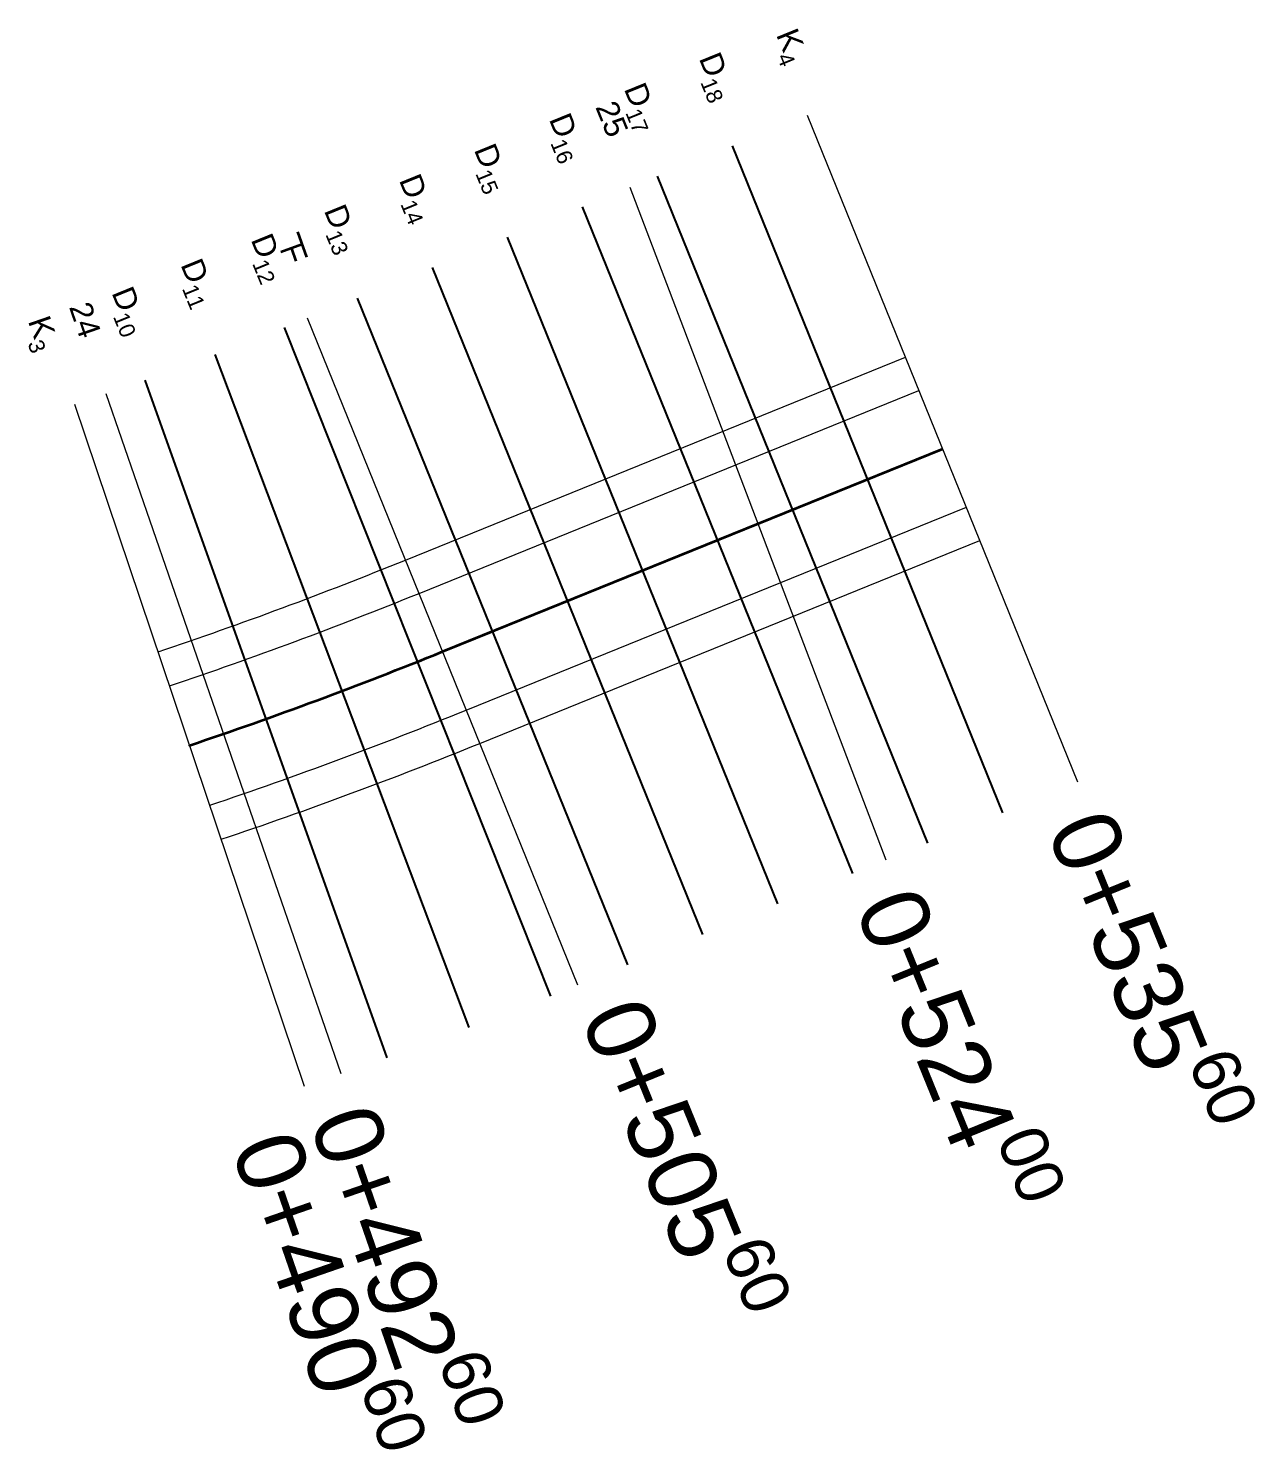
# Model space of a CAD drawing. Header units: millimetres. Extents: x 19067981 to 38137102, y 2652003 to 2652615.
# Drawn here: x 19068325.89 to 19068339.55, y 2652361.91 to 2652377.72 of the extents above; entities that cross this region are included whole.
import ezdxf

# ---------------------------------------------------------------- set-up
doc = ezdxf.new("R2010")
doc.units = ezdxf.units.MM
doc.layers.add('kurp', color=94, linetype='Continuous')
doc.styles.get("Standard").update_dxf_attribs({"font": 'arial.ttf'})

# ---------------------------------------------------------------- blocks, each defined once
blk = doc.blocks.new('tf')
at = {"layer": 'kurp', "color": 0, "lineweight": 35, "ltscale": 0.2}
for p, q in [((19068358.572, 2652351.129), (19068358.872, 2652351.129)), ((19068358.722, 2652351.129), (19068358.722, 2652350.879)), ((19068358.722, 2652351.004), (19068358.872, 2652351.004))]:
    blk.add_line(p, q, dxfattribs=at)

msp = doc.modelspace()

# ---------------------------------------------------------------- linework, layer by layer
at = {"color": 0, "lineweight": 25, "ltscale": 0.2}
for p, q in [((19068336.73, 2652369.006), (19068333.723, 2652376.419)), ((19068335.896, 2652368.667), (19068332.889, 2652376.081)), ((19068335.062, 2652368.329), (19068332.055, 2652375.743)), ((19068334.228, 2652367.991), (19068331.221, 2652375.404)), ((19068333.394, 2652367.653), (19068330.387, 2652375.066)), ((19068332.56, 2652367.314), (19068329.553, 2652374.728)), ((19068331.701, 2652366.967), (19068328.741, 2652374.399)), ((19068330.795, 2652366.616), (19068327.969, 2652374.1)), ((19068329.883, 2652366.28), (19068327.191, 2652373.814))]:
    msp.add_line(p, q, dxfattribs=at)
at = {"color": 0, "lineweight": 25}
for p in [(19068331.055, 2652371.022), (19068330.22, 2652370.685), (19068329.381, 2652370.359), (19068328.537, 2652370.049), (19068327.686, 2652369.754)]:
    msp.add_point(p, dxfattribs=at)
at = {"layer": 'kurp', "color": 4, "lineweight": 5}
for p, q in [((19068337.564, 2652369.344), (19068334.557, 2652376.757)), ((19068335.432, 2652368.479), (19068332.584, 2652375.957)), ((19068332.004, 2652367.089), (19068328.997, 2652374.502)), ((19068329.372, 2652366.101), (19068326.756, 2652373.661)), ((19068328.965, 2652365.962), (19068326.409, 2652373.543))]:
    msp.add_line(p, q, dxfattribs=at)
at = {"layer": 'kurp', "lineweight": 35}
msp.add_line((19068330.499, 2652370.797), (19068336.061, 2652373.051), dxfattribs=at)
at = {"layer": 'kurp', "lineweight": 0}
for points in [[(19068327.336, 2652370.794, 0.015007), (19068330.087, 2652371.815), (19068335.647, 2652374.07)], [(19068327.463, 2652370.415, 0.015007), (19068330.237, 2652371.444), (19068335.797, 2652373.699)], [(19068327.911, 2652369.089, 0.015007), (19068330.763, 2652370.147), (19068336.324, 2652372.402)], [(19068328.038, 2652368.71, 0.015007), (19068330.914, 2652369.776), (19068336.474, 2652372.031)]]:
    msp.add_lwpolyline(points, format="xyb", dxfattribs=at)
at = {"layer": 'kurp', "lineweight": 35}
msp.add_lwpolyline([(19068327.686, 2652369.754, 0.015001), (19068330.499, 2652370.797), (19068331.056, 2652371.023)], format="xyb", dxfattribs=at)

# ---------------------------------------------------------------- block references
at = {"color": 0, "lineweight": 25, "rotation": 289.7756682587356}
msp.add_blockref('tf', (10120844.86, 19698776.69), dxfattribs=at)

# ---------------------------------------------------------------- texts
at = {"layer": 'kurp', "color": 4, "lineweight": 0, "ltscale": 0.2, "char_height": 0.25, "attachment_point": 5}
for s, insert, rotation in [('\\A1;{\\C0;K\\H0.7x;\\S^ 4;}', (19068334.351, 2652377.517), 292.1577), ('\\A1;{\\C7;D\\H0.7x;\\S^ 18;}', (19068333.522, 2652377.181), 292.1577), ('\\A1;{\\C7;D\\H0.7x;\\S^ 17;}', (19068332.688, 2652376.843), 292.1577), ('\\A1;{\\C7;D\\H0.7x;\\S^ 16;}', (19068331.854, 2652376.505), 292.1577), ('\\A1;{\\C7;25}', (19068332.382, 2652376.719), 292.1577), ('\\A1;{\\C7;D\\H0.7x;\\S^ 15;}', (19068331.02, 2652376.166), 292.1577), ('\\A1;{\\C7;D\\H0.7x;\\S^ 14;}', (19068330.186, 2652375.828), 292.1577), ('\\A1;{\\C7;D\\H0.7x;\\S^ 13;}', (19068329.352, 2652375.49), 292.1577), ('\\A1;{\\C7;D\\H0.7x;\\S^ 12;}', (19068328.538, 2652375.166), 292.1577), ('\\A1;{\\C7;D\\H0.7x;\\S^ 11;}', (19068327.757, 2652374.888), 292.1577), ('\\A1;{\\C7;D\\H0.7x;\\S^ 10;}', (19068326.99, 2652374.576), 292.1577), ('\\A1;{\\C0;24}', (19068326.524, 2652374.486), 289.0846), ('\\A1;{\\C0;K\\H0.7x;\\S^ 3;}', (19068326.024, 2652374.326), 289.0846)]:
    msp.add_mtext(s, dxfattribs=dict(at, insert=insert, rotation=rotation))
at = {"layer": 'kurp', "color": 0, "lineweight": 0, "ltscale": 0.2, "char_height": 0.76, "attachment_point": 5}
for s, insert, rotation in [('\\A1;0+535{\\H0.7x;\\S60^ ;}', (19068338.393, 2652367.244), 292.1577), ('\\A1;0+524{\\H0.7x;\\S00^ ;}', (19068336.26, 2652366.38), 292.1577), ('\\A1;0+505{\\H0.7x;\\S60^ ;}', (19068333.21, 2652365.155), 292.1577), ('\\A1;0+492{\\H0.7x;\\S60^ ;}', (19068330.11, 2652363.941), 289.0846), ('\\A1;0+490{\\H0.7x;\\S60^ ;}', (19068329.24, 2652363.648), 289.0846)]:
    msp.add_mtext(s, dxfattribs=dict(at, insert=insert, rotation=rotation))

doc.saveas('drawing.dxf')
